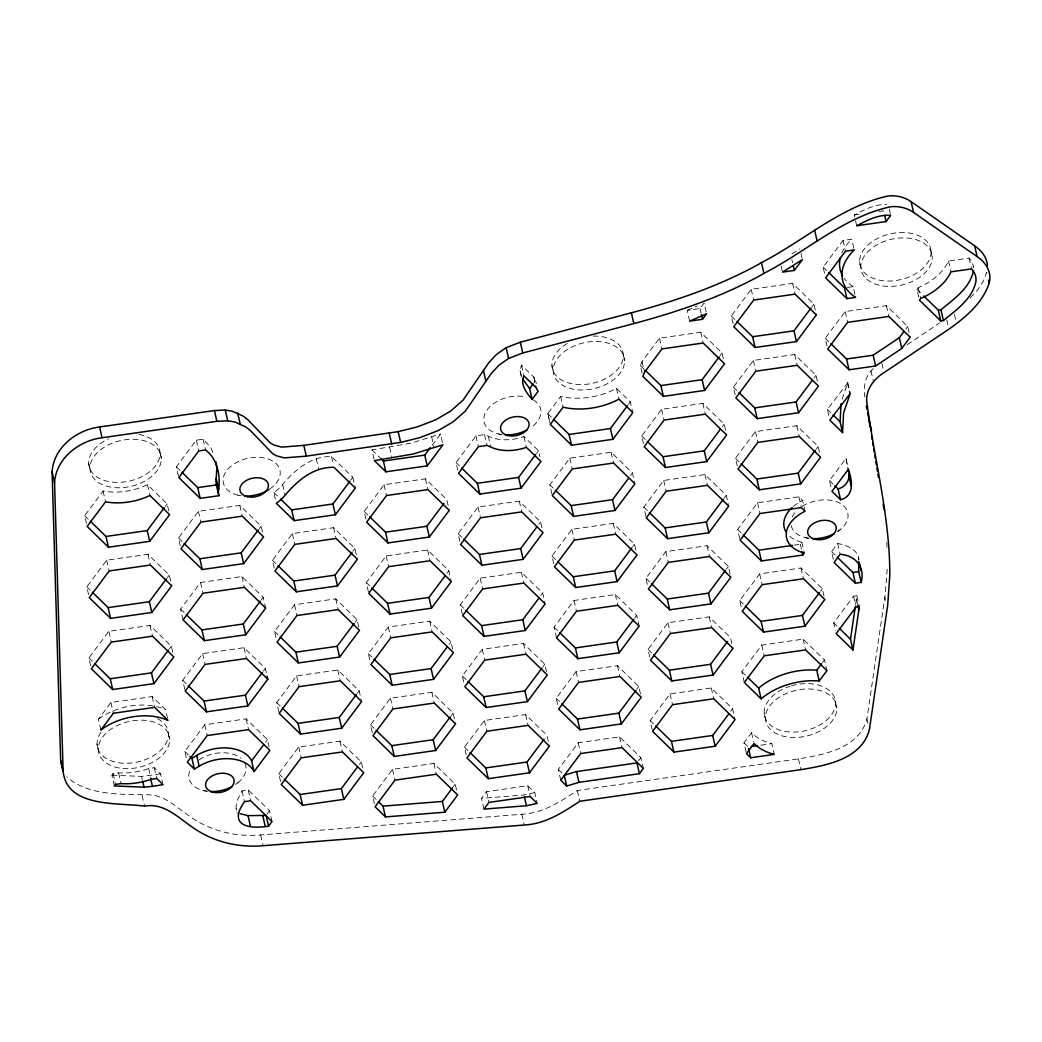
<?xml version="1.0" encoding="UTF-8"?>
<svg xmlns="http://www.w3.org/2000/svg" width="1042" height="1042" viewBox="0 0 1042 1042"><rect width="100%" height="100%" fill="white"/><g stroke="black" fill="none" stroke-linecap="round" stroke-linejoin="round"><path stroke-width="0.75" stroke-dasharray="5 3.75" d="M887.172 569.153L885.231 594.422L866.931 718.902C859.103 748.247 824.43 754.668 798.433 758.863L577.307 790.513C560.492 801.689 542.674 813.255 521.834 814.258L260.617 834.942C236.547 837.078 211.891 831.412 191.832 817.736C178.39 809.347 166.394 795.697 149.501 794.838C121.966 794.173 88.857 796.14 66.688 776.928M521.469 376.891L520.062 370.731L521.495 365.091L533.791 377.061A56.607 36.652 -12.9 0 0 535.64 380.577L536.343 383.651M855.69 603.865L856.863 595.724L853.619 596.18L833.717 622.856L835.476 630.54M549.577 421.424L547.845 413.544L560.648 396.403A56.607 36.652 -12.9 0 0 616.525 388.405L630.345 401.873L632.807 412.632M842.144 399.242L847.81 382.648L827.374 409.402L829.484 418.623M272.014 821.552L269.552 810.78L248.23 790.018L242.044 790.904C238.357 797.586 233.955 805.453 237.224 813.229M873.248 368.66C865.277 375.589 863.102 386.934 864.873 396.963M86.447 523.384L84.689 515.686L103.08 491.056A50.732 32.849 -12.9 0 0 147.456 484.712L167.15 503.885L169.26 513.12M88.557 594.539L86.799 586.841L106.714 560.179L147.938 554.279L169.26 575.041L171.722 585.812M178.508 476.064L176.398 466.842L196.313 440.167L203.073 439.203L210.536 447.083L214.339 455.575M165.248 506.425L167.15 503.885M90.667 665.695L88.909 657.997L108.824 631.335L150.048 625.421L171.37 646.196L173.48 655.431M180.266 545.682L178.508 537.985L198.423 511.322L239.79 505.396L261.112 526.171L263.222 535.393M167.358 577.581L169.26 575.041M100.905 729.973L98.443 719.214L110.934 702.477L152.158 696.577L165.535 709.602L167.645 718.837M183.079 619.912L180.618 609.14L200.533 582.478L241.9 576.552L263.222 597.327L265.684 608.085M169.468 648.736L171.37 646.196M259.211 528.711L261.112 526.171M114.359 785.942L111.898 775.17L113.044 773.633L118.58 772.838A50.732 32.849 -12.9 0 0 148.732 768.527L154.268 767.733L160.585 773.88L162.695 783.102M184.838 689.53L182.728 680.296L202.643 653.634L244.01 647.707L265.332 668.469L267.091 676.167M274.228 567.968L272.47 560.27L292.385 533.608L333.609 527.695L354.931 548.47L357.041 557.704M261.321 599.866L263.222 597.327M350.92 479.854L352.821 477.314L331.499 456.552C311.128 456.018 294.938 469.773 282.642 484.504A36.236 23.471 -12.9 0 1 273.812 492.475L275.922 501.71M186.257 757.599L184.838 751.451L204.753 724.776L246.12 718.863L267.442 739.625L269.552 748.859M275.987 637.574L274.58 631.426L294.495 604.751L335.719 598.85L357.041 619.625L359.151 628.847M365.937 519.111L364.179 511.414L384.094 484.751L425.462 478.825L446.784 499.6L449.245 510.359M263.431 671.009L265.332 668.469M353.03 551.01L354.931 548.47M432.17 445.195L440.492 434.032L442.967 444.791M278.8 711.803L276.69 702.582L296.605 675.906L337.829 670.006L359.151 690.768L361.261 700.003M368.399 591.804L366.289 582.569L386.204 555.907L427.572 549.981L448.894 570.742L451.004 579.977M457.79 470.242L456.031 462.544L475.947 435.882L484.517 434.644L488.307 436.246A36.236 23.471 -12.9 0 0 523.918 436.546L538.493 450.743L539.899 456.891M265.58 742.125L267.442 739.625M355.14 622.165L357.041 619.625M533.934 382.87L535.64 380.577M280.558 781.422L278.8 773.724L298.715 747.062L339.939 741.162L361.261 761.923L363.371 771.158M369.806 659.873L368.399 653.725L388.314 627.05L429.682 621.136L451.004 641.898L453.114 651.133M459.9 541.384L458.141 533.699L478.057 507.024L519.281 501.124L540.603 521.899L542.713 531.12M266.96 814.245L269.552 810.78M357.263 693.308L359.151 690.768M446.992 573.282L448.894 570.742M536.591 453.283L538.493 450.743M372.281 732.565L370.522 724.88L390.424 698.205L431.792 692.292L453.114 713.054L455.575 723.825M462.361 614.077L460.251 604.855L480.167 578.18L521.391 572.279L542.713 593.041L544.823 602.276M551.96 494.077L549.85 484.843L569.766 458.18L611.133 452.254L632.455 473.016L634.565 482.251M642.146 373.283L640.387 365.586A56.607 36.652 -12.9 0 0 642.015 361.574L659.508 338.155L700.732 332.242L722.054 353.017L724.164 362.251M359.373 764.463L361.261 761.923M449.102 644.438L451.004 641.898M538.701 524.439L540.603 521.899M628.443 404.413L630.345 401.873M689.674 321.131L687.199 310.36L700.029 308.536L704.171 302.988L706.632 313.759M374.391 803.721L372.632 796.023L392.534 769.361L433.902 763.434L455.224 784.209L457.334 793.431M463.768 682.158L462.361 675.997L482.277 649.335L523.501 643.435L544.823 664.197L546.933 673.432M553.732 563.683L551.96 555.998L571.876 529.323L613.243 523.41L634.565 544.171L636.675 553.406M643.461 443.658L641.703 435.973L661.618 409.298L702.842 403.397L724.164 424.172L726.626 434.931M733.06 323.658L731.302 315.96L751.217 289.298L792.584 283.372L813.906 304.147L816.368 314.905M451.212 715.593L453.114 713.054M540.824 595.581L542.713 593.041M630.553 475.556L632.455 473.016M720.152 355.556L722.054 353.017M466.243 754.851L464.472 747.153L484.387 720.491L525.624 714.591L546.933 735.352L549.394 746.124M556.545 637.912L554.083 627.154L573.986 600.479L615.353 594.565L636.675 615.327L639.137 626.099M645.923 516.35L643.813 507.128L663.728 480.453L704.952 474.553L726.274 495.315L728.384 504.549M735.17 394.814L733.412 387.116L753.327 360.454L794.694 354.527L816.016 375.289L818.126 384.524M824.561 273.238L823.154 267.091L843.069 240.428L851.757 239.178L854.219 249.95M453.387 786.671L455.224 784.209M542.934 666.737L544.823 664.197M632.663 546.711L634.565 544.171M722.262 426.712L724.164 424.172M812.005 306.687L813.906 304.147M483.957 809.113L481.495 798.341L486.497 791.633L527.734 785.733L534.754 792.584L536.864 801.806M557.6 704.457L556.194 698.296L576.096 671.634L617.463 665.708L638.785 686.483L640.895 695.704M647.329 584.432L645.923 578.271L665.838 551.609L707.062 545.708L728.384 566.47L730.494 575.705M737.28 465.956L735.522 458.272L755.437 431.596L796.804 425.683L818.126 446.445L820.236 455.68M827.022 345.931L825.264 338.246L845.179 311.571L886.403 305.671L907.725 326.446L910.187 337.204M634.773 617.867L636.675 615.327M724.385 497.855L726.274 495.315M814.115 377.829L816.016 375.289M560.765 780.224L558.304 769.452L578.219 742.79L619.586 736.863L640.895 757.638L643.357 768.397M649.804 657.124L648.033 649.427L667.948 622.764L709.185 616.864L730.494 637.626L732.956 648.398M739.755 538.649L737.645 529.427L757.547 502.752L798.914 496.839L802.627 500.447L804.75 509.681M918.731 297.087L916.973 289.389L918.249 287.683A56.607 36.652 -12.9 0 0 948.494 261.06L969.138 258.103L971.352 261.112A36.118 23.38 -12.9 0 1 973.475 267.364L972.772 264.199M636.896 689.023L638.785 686.483M726.495 569.01L728.384 566.47M816.225 448.985L818.126 446.445M905.85 328.946L907.725 326.446M652.266 729.817L650.156 720.582L670.058 693.907L711.295 688.007L732.617 708.781L734.727 718.003M741.162 606.731L739.755 600.57L759.657 573.908L801.024 567.981L822.346 588.756L824.456 597.978M830.891 486.705L829.484 480.544L845.974 458.48L848.435 469.239M638.525 760.803L640.895 757.638M793.965 545.174L800.321 544.263L801.832 542.244A36.236 23.471 -12.9 0 1 789.615 536.187M744.327 682.497L741.865 671.725L761.767 645.063L803.135 639.137L824.456 659.912L826.918 670.67M833.366 559.398L831.594 551.7L837.716 543.507C846.638 545.135 858.009 549.329 858.986 559.815M730.716 711.321L732.617 708.781M820.458 591.296L822.346 588.756M746.085 752.116L743.975 742.881L751.556 732.721A56.607 36.652 -12.9 0 0 771.744 743.623L774.206 754.395M822.542 662.478L824.456 659.912M970.323 297.712L977.852 289.754L983.374 281.027L986.709 272.366L987.412 275.453M235.479 784.47L238.006 782.685M269.657 489.024L272.262 487.187A28.994 18.769 -12.9 0 0 268.81 459.196A28.994 18.769 -12.9 0 0 226.895 470.398A28.994 18.769 -12.9 0 0 240.559 495.666M837.481 531.615L840.086 529.779M907.217 344.668L939.676 322.942M792.011 253.857L799.943 248.869M856.706 225.775L854.245 215.004C864.326 209.768 875.137 203.906 886.872 204.558M687.199 310.36L697.098 306.061M374.078 459.131L371.968 449.897L410.9 443.202L440.492 434.032M534.754 792.584L523.996 794.981L481.495 798.341M160.585 773.88L141.556 776.42L111.898 775.17M854.245 215.004L860.418 214.118M878.953 211.461L883.59 210.81L884.293 213.884M847.367 287.449L853.164 286.615L855.625 297.387M760.751 745.199L771.744 743.623M498.558 433.993L501.684 434.501M805.7 537.737L808.813 538.245M237.876 495.145L240.989 495.653M203.62 790.631L206.485 791.099M916.973 289.389L922.587 294.86M823.154 267.091L827.635 271.467M825.264 338.246L829.758 342.61M827.374 409.402L831.998 413.895M731.302 315.96L735.795 320.337M829.484 480.544L833.782 484.725M733.412 387.116L736.785 390.398M831.594 551.7L836.088 556.076M640.387 365.586L643.8 368.92M735.522 458.272L740.015 462.635M833.717 622.856L837.065 626.125M641.703 435.973L646.196 440.336M737.645 529.427L742.125 533.791M643.813 507.128L648.306 511.492M739.755 600.57L744.235 604.946M549.85 484.843L553.224 488.125M645.923 578.271L650.416 582.647M741.865 671.725L746.346 676.102M456.031 462.544L459.392 465.826M551.96 555.998L556.454 560.362M648.033 649.427L652.526 653.803M743.975 742.881L748.195 746.997M458.141 533.699L462.635 538.063M554.083 627.154L558.564 631.517M650.156 720.582L653.516 723.864M371.968 449.897L381.098 458.806M460.251 604.855L464.745 609.218M556.194 698.296L559.554 701.579M364.179 511.414L368.673 515.79M462.361 675.997L466.855 680.374M558.304 769.452L562.276 773.32M273.812 492.475L279.386 497.92M366.289 582.569L369.663 585.851M464.472 747.153L468.965 751.529M176.398 466.842L180.891 471.205M272.47 560.27L275.83 563.553M368.399 653.725L372.893 658.088M178.508 537.985L183.001 542.361M274.58 631.426L279.074 635.789M370.522 724.88L375.003 729.244M84.689 515.686L89.169 520.062M180.618 609.14L185.111 613.517M276.69 702.582L281.184 706.945M372.632 796.023L376.084 799.396M86.799 586.841L91.279 591.218M182.728 680.296L187.221 684.672M278.8 773.724L283.294 778.1M88.909 657.997L92.269 661.279M184.838 751.451L189.891 756.375M547.818 413.687L552.299 418.063M236.169 808.605L236.651 810.142M520.062 370.731L521.495 376.8M969.138 258.103L971.6 268.875M948.494 261.06L950.955 271.832M954.433 314.515L956.204 322.212M931.014 251.656A36.236 23.471 -12.9 0 1 878.067 279.855A36.236 23.471 -12.9 0 1 876.843 238.774A36.236 23.471 -12.9 0 1 931.014 251.656L932.238 257.035A36.236 23.471 -12.9 0 1 879.292 285.248A36.236 23.471 -12.9 0 1 878.08 244.167A36.236 23.471 -12.9 0 1 932.238 257.035M946.787 319.959L948.194 326.107M918.249 287.683L920.711 298.455M889.269 209.234L890.676 215.381M886.403 305.671L888.865 316.442M859.598 261.881L860.835 267.26M881.884 363.397L883.29 369.558M843.069 240.428L845.531 251.187M870.982 370.939L873.443 381.711M845.179 311.571L847.641 322.343M847.81 382.648L850.272 393.42M847.289 382.727L849.751 393.498M884.84 597.248L885.544 600.322M800.998 253.48L802.053 258.09M791.881 259.653L792.584 262.74M792.584 283.372L795.046 294.144M856.863 595.724L859.337 606.483M781.161 265.957L782.568 272.105M856.407 599.046L857.462 603.657M853.619 596.18L856.081 606.952M794.694 354.527L797.156 365.299M837.716 543.507L840.178 554.266M866.931 718.902L867.986 723.513M796.804 425.683L799.266 436.455M798.914 496.839L801.376 507.597M751.217 289.298L753.679 300.07M801.832 542.244L804.294 553.015M800.321 544.263L802.079 551.96M835.567 702.738L836.804 708.117A36.236 23.471 -12.9 0 1 783.858 736.329A36.236 23.471 -12.9 0 1 782.633 695.248A36.236 23.471 -12.9 0 1 836.804 708.117M801.024 567.981L803.486 578.753M753.327 360.454L755.789 371.212M803.135 639.137L805.609 649.908M755.437 431.596L757.899 442.368M757.547 502.752L760.009 513.524M700.029 308.536L701.084 313.147M759.657 573.908L762.119 584.679M700.732 332.242L703.194 343.013M798.433 758.863L800.894 769.634M761.767 645.063L764.242 655.822M702.842 403.397L705.304 414.169M764.151 712.962L765.388 718.342M704.952 474.553L707.414 485.325M751.556 732.721L753.666 741.956M659.508 338.155L661.97 348.914M707.062 545.708L709.537 556.48M661.618 409.298L664.08 420.069M709.185 616.864L711.647 627.623M642.015 361.574L644.477 372.346M711.295 688.007L713.757 698.778M663.728 480.453L666.19 491.225M623.337 355.231L624.575 360.623A36.236 23.471 -12.9 0 1 571.615 388.822A36.236 23.471 -12.9 0 1 570.404 347.741A36.236 23.471 -12.9 0 1 624.575 360.623M665.838 551.609L668.3 562.38M616.525 388.405L618.987 399.177M667.948 622.764L670.41 633.523M670.058 693.907L672.52 704.679M611.133 452.254L613.595 463.026M613.243 523.41L615.705 534.181M615.353 594.565L617.815 605.324M560.648 396.403L563.11 407.175M551.921 365.455L553.159 370.835M617.463 665.708L619.925 676.479M569.766 458.18L572.227 468.939M619.586 736.863L622.048 747.635M571.876 529.323L574.337 540.095M533.791 377.061L536.252 387.832M521.495 365.091L523.957 375.862M573.986 600.479L576.447 611.25M523.918 436.546L526.379 447.318M576.096 671.634L578.557 682.406M578.219 742.79L580.681 753.548M519.281 501.124L521.742 511.896M577.307 790.513L579.769 801.272M521.391 572.279L523.852 583.051M488.307 436.246L490.769 447.018M484.517 434.644L486.979 445.416M475.947 435.882L478.408 446.64M523.501 643.435L525.976 654.207M525.624 714.591L528.086 725.349M478.057 507.024L480.518 517.796M480.167 578.18L482.628 588.951M527.734 785.733L530.196 796.505M521.834 814.258L524.295 825.017M482.277 649.335L484.738 660.107M431.648 436.806L434.123 447.578M484.387 720.491L486.848 731.25M425.462 478.825L427.923 489.597M486.497 791.633L488.958 802.405M427.572 549.981L430.033 560.752M429.682 621.136L432.143 631.908M389.656 447.37L392.118 458.141M431.792 692.292L434.253 703.05M384.094 484.751L386.556 495.523M433.902 763.434L436.377 774.206M386.204 555.907L388.666 566.666M388.314 627.05L390.776 637.821M352.821 477.314L355.283 488.086M390.424 698.205L392.886 708.977M331.499 456.552L333.258 464.237M392.534 769.361L394.996 780.132M333.609 527.695L336.071 538.467M316.273 458.727L318.735 469.499M335.719 598.85L338.181 609.622M337.829 670.006L340.291 680.778M282.642 484.504L285.104 495.263M339.939 741.162L342.414 751.933M292.385 533.608L294.847 544.367M294.495 604.751L296.957 615.522M296.605 675.906L299.067 686.678M298.715 747.062L301.177 757.834M239.79 505.396L242.252 516.168M241.9 576.552L244.362 587.323M203.073 439.203L205.535 449.975M244.01 647.707L246.472 658.479M196.313 440.167L198.775 450.939M246.12 718.863L248.582 729.634M198.423 511.322L200.885 522.094M260.617 834.942L263.079 845.713M248.23 790.018L250.692 800.777M200.533 582.478L202.995 593.25M242.044 790.904L244.505 801.663M160.09 453.023L161.315 458.402A36.236 23.471 -12.9 0 1 108.368 486.614A36.236 23.471 -12.9 0 1 107.157 445.533A36.236 23.471 -12.9 0 1 161.315 458.402M202.643 653.634L205.105 664.392M204.753 724.776L207.215 735.548M147.456 484.712L149.918 495.484M147.938 554.279L150.4 565.038M150.048 625.421L152.51 636.193M168.426 733.92L169.651 739.299A36.236 23.471 -12.9 0 1 116.704 767.498A36.236 23.471 -12.9 0 1 115.493 726.43A36.236 23.471 -12.9 0 1 169.651 739.299M152.158 696.577L154.62 707.349M103.08 491.056L105.542 501.827M88.674 463.247L89.912 468.626M154.268 767.733L156.73 778.504M106.714 560.179L109.176 570.951M148.732 768.527L151.194 779.299M108.824 631.335L111.286 642.093M141.556 776.42L142.259 779.494M142.116 795.398L144.577 806.169M110.934 702.477L113.396 713.249M118.58 772.838L121.041 783.61M113.044 773.633L115.506 784.405M97.01 744.131L98.248 749.524M547.845 413.544L550.306 424.381M845.974 458.48L847.472 467.624M858.282 556.741L858.738 560.14M886.846 542.374L886.989 548.795M138.846 434.475A36.236 23.471 -12.9 0 1 152.822 468.835A36.236 23.471 -12.9 0 1 96.815 476.858A36.236 23.471 -12.9 0 1 108.642 438.799M593.145 336.097A36.236 23.471 -12.9 0 1 619.86 366.419A36.236 23.471 -12.9 0 1 563.644 381.098A36.236 23.471 -12.9 0 1 569.166 342.362M791.438 685.805A36.236 23.471 -12.9 0 1 834.277 709.745A36.236 23.471 -12.9 0 1 774.74 728.032A36.236 23.471 -12.9 0 1 789.94 686.261M157.472 718.641A36.236 23.471 -12.9 0 1 160.52 750.357A36.236 23.471 -12.9 0 1 112.81 761.389A36.236 23.471 -12.9 0 1 101.439 731.588M244.857 763.291A28.994 18.769 -12.9 0 1 235.831 784.326M207.697 791.334A28.994 18.769 -12.9 0 1 190.803 768.67M198.996 759.983A28.994 18.769 -12.9 0 1 240.858 758.211M533.452 399.933A28.994 18.769 -12.9 0 1 532.957 426.048M501.254 434.514A28.994 18.769 -12.9 0 1 486.653 410.548A28.994 18.769 -12.9 0 1 526.145 397.041M793.301 506.464A36.236 23.471 -12.9 0 1 802.627 500.447M802.249 506.308A28.994 18.769 -12.9 0 1 841.806 504.458A28.994 18.769 -12.9 0 1 837.911 531.42M808.384 538.245A28.994 18.769 -12.9 0 1 791.243 525.78M792.259 517.027A28.994 18.769 -12.9 0 1 796.479 510.945M98.443 719.214A50.732 32.849 -12.9 0 1 165.535 709.602M853.164 286.615A56.607 36.652 -12.9 0 1 844.046 278.11M841.832 253.115A56.607 36.652 -12.9 0 1 851.757 239.178"/><path stroke-width="1.5" d="M861.161 582.413C865.251 567.069 855.508 555.425 840.178 554.266L834.069 562.472L855.378 583.233L861.161 582.413L858.699 571.641L858.738 561.573M842.561 432.56L843.577 413.023L850.272 393.42L829.836 420.16L842.561 432.56L840.099 421.789L841.037 403.762M218.846 495.705A36.236 23.471 -12.9 0 1 218.677 489.167C220.591 475.204 217.361 458.845 205.535 449.975L198.775 450.939L178.859 477.601L200.181 498.376L218.846 495.705L216.384 484.934A36.236 23.471 -12.9 0 1 216.215 478.395L216.84 467.702L215.772 461.593M989.171 283.137C992.127 272.587 985.875 262.18 977.109 256.592L913.56 212.425C906.97 207.775 898.764 206.003 890.793 206.707C843.603 216.918 806.065 251.812 763.916 273.369L760.803 275.231C720.895 297.126 677.691 311.871 633.823 323.58L522.758 352.991L508.6 358.461L498.949 365.182L491.355 373.336L465.461 411.004L453.153 421.828L438.239 430.541L419.913 437.627L400.636 442.407L306.283 456.135L284.166 457.894L276.312 455.758L272.639 453.648L250.367 430.554L245.573 426.842L234.802 421.958L227.742 420.825L216.866 421.32L102.051 437.744C79.101 440.597 55.968 458.376 54.562 482.654L63.132 771.367C67.04 808.201 118.671 802.379 144.577 806.169C164.362 802.249 179.393 818.804 194.294 828.507C214.352 842.183 239.009 847.836 263.079 845.713L524.295 825.017C545.135 824.027 562.954 812.447 579.769 801.272L800.894 769.634C826.892 765.44 861.565 759.006 869.393 729.661L887.693 605.194L889.79 575.64C890.076 516.506 874.056 458.949 866.631 400.636C866.319 388.614 874.277 378.741 883.994 372.632L948.897 329.194C965.517 317.38 982.658 303.105 989.171 283.137L988.467 280.064M858.868 609.804L859.337 606.483L856.081 606.952L836.179 633.627L852.955 649.974L858.868 609.804L857.813 605.194M63.015 770.963L60.67 760.608L52.1 471.883C53.507 447.604 76.639 429.825 99.589 426.973L214.405 410.548L225.28 410.066L232.327 411.199L243.112 416.071L247.905 419.783L270.178 442.876L273.851 444.986L281.692 447.122L303.821 445.364L398.174 431.648L417.451 426.855L435.764 419.783L450.691 411.056L463 400.232L488.893 362.564L496.487 354.423L506.138 347.689L520.297 342.219L631.361 312.808C675.229 301.099 718.433 286.368 758.342 264.46L761.442 262.61C803.603 241.041 841.141 206.147 888.331 195.935C896.302 195.245 904.508 197.003 911.086 201.653L974.648 245.821C981.33 250.484 987.204 257.387 987.438 265.892M852.955 649.974L850.493 639.202L855.221 607.069M973.502 270.581C970.037 288.087 953.808 299.106 940.939 309.774L938.295 310.151L923.707 295.954M90.289 521.156L105.997 536.461L147.235 530.56L164.297 507.701M149.696 541.332L169.612 514.657L149.918 495.484A50.732 32.849 -12.9 0 1 105.542 501.827L87.15 526.457L108.472 547.232L149.696 541.332L147.235 530.56M92.412 592.312L108.121 607.616L149.345 601.716L166.407 578.857M151.806 612.475L171.722 585.812L150.4 565.038L109.176 570.951L89.26 597.613L110.582 618.375L151.806 612.475L149.345 601.716M94.522 663.467L110.231 678.759L151.455 672.858L168.53 650M184.121 543.455L199.83 558.759L241.197 552.833L258.26 529.974M153.916 683.63L173.832 656.968L152.51 636.193L111.286 642.093L91.37 668.769L112.692 689.53L153.916 683.63L151.455 672.858M243.659 563.605L263.574 536.943L242.252 516.168L200.885 522.094L180.969 548.756L202.291 569.531L243.659 563.605L241.197 552.833M186.231 614.611L201.94 629.915L243.307 623.989L260.37 601.13M280.506 499.001L291.682 509.89L332.906 503.989L349.969 481.13M245.769 634.76L265.684 608.085L244.362 587.323L202.995 593.25L183.079 619.912L204.401 640.674L245.769 634.76L243.307 623.989M335.368 514.748L355.283 488.086L333.961 467.311C313.59 466.777 297.4 480.544 285.104 495.263A36.236 23.471 -12.9 0 1 276.273 503.247L294.144 520.648L335.368 514.748L332.906 503.989M188.341 685.766L204.05 701.058L245.417 695.144L262.48 672.285M278.084 565.741L293.792 581.032L335.016 575.132L352.079 552.273M381.098 458.806L383.391 461.033L424.758 455.107L430.307 447.669M267.794 679.241L246.472 658.479L205.105 664.392L185.189 691.067L206.511 711.829L247.879 705.916L267.794 679.241L267.091 676.167M337.478 585.904L357.393 559.241L336.071 538.467L294.847 544.367L274.932 571.042L296.254 591.804L337.478 585.904L335.016 575.132M427.22 465.878L442.967 444.791L413.361 453.973L374.43 460.668L385.853 471.805L427.22 465.878L424.758 455.107M254.066 771.601L269.904 750.396L248.582 729.634L207.215 735.548L187.313 762.223L194.385 769.113L199.178 766.209A36.236 23.471 -12.9 0 1 254.066 771.601L251.604 760.842L263.717 744.613M280.194 636.883L295.902 652.188L337.126 646.287L354.202 623.429M369.793 516.884L385.501 532.188L426.868 526.262L443.931 503.403M532.11 399.36C526.744 393.277 519.724 384.29 523.957 375.862L536.252 387.832A56.607 36.652 -12.9 0 0 538.102 391.349L532.11 399.36L529.649 388.601L533.074 384.016M339.588 657.059L359.503 630.384L338.181 609.622L296.957 615.522L277.042 642.198L298.364 662.959L339.588 657.059L337.126 646.287M429.33 537.034L449.245 510.359L427.923 489.597L386.556 495.523L366.641 522.185L387.963 542.947L429.33 537.034L426.868 526.262M282.304 708.039L298.012 723.343L339.236 717.443L356.312 694.584M371.903 588.04L387.611 603.331L428.978 597.418L445.103 575.822M461.645 468.014L477.353 483.306L518.577 477.405L535.64 454.546M268.562 826.176L272.014 821.552L250.692 800.777L244.505 801.663C227.833 825.225 247.957 829.445 268.562 826.176L266.101 815.404L248.022 815.639L240.35 813.763M341.711 728.215L361.613 701.54L340.291 680.778L299.067 686.678L279.152 713.34L300.474 734.115L341.711 728.215L339.236 717.443M431.44 608.189L451.355 581.514L430.033 560.752L388.666 566.666L368.751 593.341L390.073 614.103L431.44 608.189L428.978 597.418M521.039 488.177L540.954 461.515L526.379 447.318A36.236 23.471 -12.9 0 1 490.769 447.018L486.979 445.416L478.408 446.64L458.493 473.315L479.815 494.077L521.039 488.177L518.577 477.405M284.414 779.195L300.122 794.499L341.359 788.599L357.471 767.003M374.013 659.182L389.721 674.487L431.088 668.573L447.213 646.978M463.755 539.157L479.463 554.461L520.687 548.561L536.812 526.978M553.419 419.158L569.062 434.462L610.43 428.536L627.492 405.677M343.821 799.357L363.723 772.695L342.414 751.933L301.177 757.834L281.262 784.496L302.584 805.258L343.821 799.357L341.359 788.599M433.55 679.332L453.465 652.67L432.143 631.908L390.776 637.821L370.874 664.496L392.183 685.258L433.55 679.332L431.088 668.573M523.149 559.333L543.064 532.657L521.742 511.896L480.518 517.796L460.603 544.471L481.925 565.233L523.149 559.333L520.687 548.561M612.891 439.307L632.807 412.632L618.987 399.177A56.607 36.652 -12.9 0 1 563.11 407.175L550.306 424.381L571.524 445.221L612.891 439.307L610.43 428.536M702.49 319.295L706.632 313.759L689.674 321.131L702.49 319.295L701.435 314.684M376.123 730.338L391.831 745.642L433.198 739.716L450.274 716.857M465.865 610.312L481.573 625.617L522.797 619.716L538.922 598.121M555.464 490.313L571.172 505.604L612.54 499.691L628.665 478.096M644.946 370.027L660.915 385.579L702.139 379.679L719.201 356.82M435.66 750.487L455.575 723.825L434.253 703.05L392.886 708.977L372.984 735.639L394.293 756.414L435.66 750.487L433.198 739.716M525.272 630.488L545.174 603.813L523.852 583.051L482.628 588.951L462.713 615.614L484.035 636.388L525.272 630.488L522.797 619.716M615.001 510.463L634.917 483.788L613.595 463.026L572.227 468.939L552.312 495.614L573.634 516.376L615.001 510.463L612.54 499.691M704.6 390.45L724.516 363.788L703.194 343.013L661.97 348.914L644.477 372.346A56.607 36.652 -12.9 0 1 642.849 376.357L663.376 396.351L704.6 390.45L702.139 379.679M794.343 270.425L802.405 259.627L782.568 272.105L794.343 270.425L793.288 265.814M378.402 801.65L383.013 806.143L442.355 801.441L452.462 787.895M467.975 681.468L483.683 696.772L524.921 690.872L541.983 668.013M557.574 561.456L573.282 576.76L614.65 570.847L631.726 547.988M647.316 441.43L663.025 456.735L704.249 450.834L720.374 429.252M736.915 321.431L752.624 336.735L793.991 330.809L811.054 307.95M444.817 812.213L457.685 794.968L436.377 774.206L394.996 780.132L375.094 806.795L385.475 816.915L444.817 812.213L442.355 801.441M527.382 701.631L547.284 674.969L525.976 654.207L484.738 660.107L464.823 686.769L486.145 707.531L527.382 701.631L524.921 690.872M617.111 581.605L637.027 554.943L615.705 534.181L574.337 540.095L554.435 566.77L575.744 587.532L617.111 581.605L614.65 570.847M706.71 461.606L726.626 434.931L705.304 414.169L664.08 420.069L644.164 446.744L665.486 467.506L706.71 461.606L704.249 450.834M796.453 341.581L816.368 314.905L795.046 294.144L753.679 300.07L733.763 326.732L755.085 347.494L796.453 341.581L793.991 330.809M886.052 221.568L890.676 215.381C878.484 214.287 867.152 220.292 856.706 225.775L886.052 221.568L884.645 215.42M470.085 752.624L485.793 767.915L527.031 762.015L544.093 739.156M559.684 632.611L575.392 647.916L616.76 641.989L633.836 619.13M649.427 512.586L665.135 527.89L706.359 521.99L723.435 499.131M739.025 392.587L754.734 407.878L796.101 401.965L812.226 380.369M529.492 772.786L549.394 746.124L528.086 725.349L486.848 731.25L466.946 757.925L488.255 778.687L529.492 772.786L527.031 762.015M619.222 652.761L639.137 626.099L617.815 605.324L576.447 611.25L556.545 637.912L577.854 658.687L619.222 652.761L616.76 641.989M708.834 532.762L728.736 506.086L707.414 485.325L666.19 491.225L646.274 517.887L667.596 538.662L708.834 532.762L706.359 521.99M798.563 412.736L818.478 386.061L797.156 365.299L755.789 371.212L735.873 397.888L757.195 418.65L798.563 412.736L796.101 401.965M561.794 703.767L577.502 719.071L618.87 713.145L635.946 690.286M651.537 583.741L667.245 599.046L708.482 593.145L725.545 570.287M741.136 463.729L756.844 479.033L798.211 473.12L815.274 450.261M830.878 343.704L846.586 359.008L873.17 355.205L899.311 337.712L903.987 331.447M621.345 723.916L641.247 697.241L619.925 676.479L578.557 682.406L558.655 709.068L579.977 729.83L621.345 723.916L618.87 713.145M710.944 603.904L730.846 577.242L709.537 556.48L668.3 562.38L648.385 589.043L669.706 609.804L710.944 603.904L708.482 593.145M800.673 483.879L820.588 457.217L799.266 436.455L757.899 442.368L737.996 469.043L759.305 489.805L800.673 483.879L798.211 473.12M901.773 348.471L910.187 337.204L888.865 316.442L847.641 322.343L827.726 349.018L849.048 369.78L875.632 365.976L901.773 348.471L899.311 337.712M653.647 654.897L669.355 670.188L710.592 664.288L727.655 641.429M639.41 773.685L643.357 768.397L622.048 747.635L580.681 753.548L560.765 780.224L566.718 786.02L578.948 782.347L639.41 773.685L636.949 762.913L576.486 771.575L564.256 775.261L566.718 786.02M713.054 675.06L732.956 648.398L711.647 627.623L670.41 633.523L650.508 660.198L671.816 680.96L713.054 675.06L710.592 664.288M802.783 555.034L804.294 553.015A36.236 23.471 -12.9 0 1 786.241 534.364A36.236 23.471 -12.9 0 1 805.101 511.218L801.376 507.597L760.009 513.524L740.107 540.186L761.415 560.961L802.783 555.034L802.079 551.96M655.757 726.04L671.465 741.344L712.702 735.444L728.814 713.861M745.356 606.04L761.064 621.345L802.431 615.418L819.507 592.559M715.164 746.215L735.079 719.553L713.757 698.778L672.52 704.679L652.618 731.354L673.927 752.116L715.164 746.215L712.702 735.444M804.906 626.19L824.808 599.515L803.486 578.753L762.119 584.679L742.217 611.341L763.539 632.103L804.906 626.19L802.431 615.418M747.466 677.183L758.68 688.111A56.607 36.652 -12.9 0 1 816.772 670.201L821.578 663.767M819.233 680.973L826.918 670.67L805.609 649.908L764.242 655.822L744.327 682.497L761.142 698.882A56.607 36.652 -12.9 0 1 819.233 680.973L816.772 670.201M943.401 320.545C956.269 309.878 972.499 298.846 975.963 281.353A36.118 23.38 -12.9 0 0 973.814 271.884L971.6 268.875L950.955 271.832A56.607 36.652 -12.9 0 1 920.711 298.455L919.435 300.161L940.757 320.923L943.401 320.545L940.939 309.774M194.385 769.113L191.923 758.342L196.717 755.437A36.236 23.471 -12.9 0 1 251.604 760.842M834.85 485.78L838.068 488.906C846.938 486.744 851.483 477.523 847.719 469.147M840.542 499.678C854.974 496.318 852.03 479.737 848.435 469.239L831.946 491.316L840.542 499.678L838.068 488.906M526.457 805.74L537.216 803.343L530.196 796.505L488.958 802.405L483.957 809.113L526.457 805.74L524.347 796.518M846.938 298.624L855.625 297.387A56.607 36.652 -12.9 0 1 854.219 249.95L845.531 251.187L825.616 277.862L846.938 298.624L844.476 287.853L828.768 272.561M182.011 472.3L197.72 487.604L216.384 484.934M743.246 534.885L758.954 550.189L792.376 545.409M837.208 557.17L852.916 572.462L858.699 571.641M751.334 746.541L757.612 745.655M750.67 757.768L774.206 754.395A56.607 36.652 -12.9 0 1 754.017 743.493L746.437 753.653L750.67 757.768L748.547 748.534M152.406 786.345L163.047 784.652L156.73 778.504L151.194 779.299A50.732 32.849 -12.9 0 1 121.041 783.61L115.506 784.405L114.359 785.942L144.017 787.192L152.406 786.345L150.647 778.661M833.157 415.029L840.099 421.789M839.305 628.3L850.493 639.202M189.891 756.375L191.923 758.342M529.649 388.601L522.863 379.236M974.648 245.821L977.109 256.592M938.295 310.151L940.757 320.923M911.086 201.653L913.56 212.425M873.17 355.205L875.632 365.976M867.556 412.502L871.529 431.206M883.121 504.224L884.541 510.372M846.586 359.008L849.048 369.78M814.688 230.399L817.149 241.158M848.722 475.256L851.184 486.015M859.442 563.214L861.2 570.899M852.916 572.462L855.378 583.233M761.442 262.61L763.916 273.369M752.624 336.735L755.085 347.494M754.734 407.878L757.195 418.65M756.844 479.033L759.305 489.805M758.954 550.189L761.415 560.961M761.064 621.345L763.539 632.103M758.68 688.111L761.142 698.882M660.915 385.579L663.376 396.351M631.361 312.808L633.823 323.58M663.025 456.735L665.486 467.506M665.135 527.89L667.596 538.662M667.245 599.046L669.706 609.804M669.355 670.188L671.816 680.96M671.465 741.344L673.927 752.116M569.062 434.462L571.524 445.221M571.172 505.604L573.634 516.376M520.297 342.219L522.758 352.991M573.282 576.76L575.744 587.532M575.392 647.916L577.854 658.687M506.138 347.689L508.6 358.461M577.502 719.071L579.977 729.83M576.486 771.575L578.948 782.347M483.41 370.418L485.872 381.19M477.353 483.306L479.815 494.077M479.463 554.461L481.925 565.233M481.573 625.617L484.035 636.388M483.683 696.772L486.145 707.531M485.793 767.915L488.255 778.687M398.174 431.648L400.636 442.407M389.226 433.146L391.701 443.905M383.391 461.033L385.853 471.805M385.501 532.188L387.963 542.947M387.611 603.331L390.073 614.103M389.721 674.487L392.183 685.258M391.831 745.642L394.293 756.414M303.821 445.364L306.283 456.135M383.013 806.143L385.475 816.915M291.682 509.89L294.144 520.648M293.792 581.032L296.254 591.804M295.902 652.188L298.364 662.959M237.654 413.062L240.129 423.833M298.012 723.343L300.474 734.115M225.28 410.066L227.742 420.825M214.405 410.548L216.866 421.32M300.122 794.499L302.584 805.258M216.215 478.395L218.677 489.167M245.417 695.144L247.879 705.916M197.72 487.604L200.181 498.376M262.779 815.665L265.254 826.436M199.83 558.759L202.291 569.531M248.022 815.639L250.484 826.41M201.94 629.915L204.401 640.674M204.05 701.058L206.511 711.829M196.717 755.437L199.178 766.209M99.589 426.973L102.051 437.744M105.997 536.461L108.472 547.232M108.121 607.616L110.582 618.375M142.611 781.031L144.017 787.192M110.231 678.759L112.692 689.53M52.1 471.883L54.562 482.654M60.67 760.608L63.132 771.367M866.358 406.159L866.957 409.324M869.067 420.434L870.109 426.764M871.672 436.272L872.193 439.437M872.714 442.603L873.222 445.768M873.743 448.933L874.264 452.098M874.785 455.263L875.306 458.441M875.827 461.606L876.348 464.771M876.869 467.936L877.39 471.101M877.911 474.266L878.432 477.431M232.184 786.541A28.994 18.769 -12.9 0 1 210.562 791.542M527.122 429.903A28.994 18.769 -12.9 0 1 505.5 434.905M785.85 531.628A36.236 23.471 -12.9 0 1 792.167 507.467M834.264 533.647A28.994 18.769 -12.9 0 1 812.643 538.636M268.914 489.623A28.994 18.769 -12.9 0 1 244.818 496.057M842.496 275.622A56.607 36.652 -12.9 0 1 840.36 257.491M113.396 713.249L100.905 729.973A50.732 32.849 -12.9 0 1 167.996 720.374L154.62 707.349L113.396 713.249M507.923 435.53A14.497 9.391 -12.9 0 0 529.102 424.237A14.497 9.391 -12.9 0 0 507.428 419.092A14.497 9.391 -12.9 0 0 507.923 435.53M211.773 791.829A14.497 9.391 -12.9 0 0 234.111 781.826A14.497 9.391 -12.9 0 0 213.727 775.118A14.497 9.391 -12.9 0 0 211.773 791.829M815.052 539.261A14.497 9.391 -12.9 0 0 836.231 527.981A14.497 9.391 -12.9 0 0 814.57 522.823A14.497 9.391 -12.9 0 0 815.052 539.261M247.241 496.669A14.497 9.391 -12.9 0 0 268.419 485.39A14.497 9.391 -12.9 0 0 246.746 480.245A14.497 9.391 -12.9 0 0 247.241 496.669"/></g></svg>
